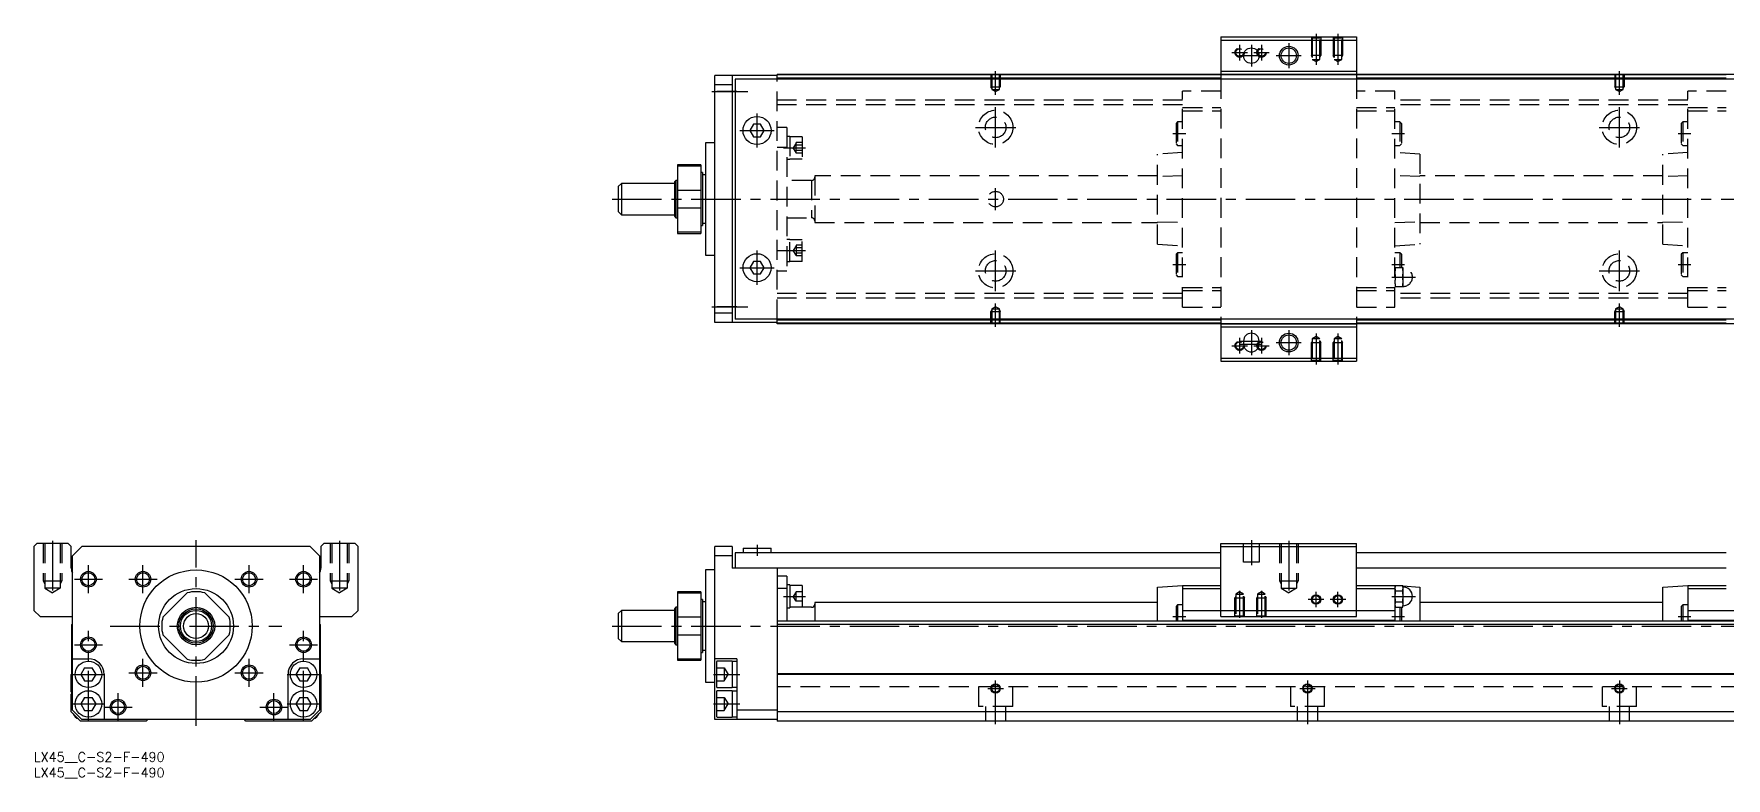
# Model space of a CAD drawing. Extents: x 0 to 943, y -8 to 230.
# Drawn here: x 0 to 543, y -8 to 230 of the extents above; entities that cross this region are included whole.
import ezdxf

# ---------------------------------------------------------------- set-up
doc = ezdxf.new("R2010")
doc.units = 0
doc.header["$LTSCALE"] = 0.5
doc.linetypes.add('CENTER', pattern=[50.8, 31.75, -6.35, 6.35, -6.35])
doc.linetypes.add('DASHED', pattern=[19.05, 12.7, -6.35])
for name, color, linetype in [('MSM_CENTER', 1, 'CENTER'), ('MSM_CONTINUOUS', 7, 'CONTINUOUS'), ('MSM_DASHED', 4, 'DASHED'), ('MSM_NARROW', 5, 'CONTINUOUS'), ('MSM_PART_NUMBER', 7, 'CONTINUOUS')]:
    doc.layers.add(name, color=color, linetype=linetype)
doc.styles.get("Standard").update_dxf_attribs({"font": 'txt.shx', "height": 3, "bigfont": 'bigfont.shx'})

# ---------------------------------------------------------------- blocks, each defined once
blk = doc.blocks.new('*U3')
at = {"layer": 'MSM_PART_NUMBER'}
blk.add_text('LX45__C-S2-F-490', height=3, dxfattribs=at).set_placement((0, -3))
blk = doc.blocks.new('*U4')
at = {"layer": 'MSM_PART_NUMBER'}
blk.add_text('LX45__C-S2-F-490', height=3, dxfattribs=at).set_placement((0, -8))

msp = doc.modelspace()

# ---------------------------------------------------------------- linework, layer by layer
at = {"layer": 'MSM_CENTER'}
for p, q in [((411.15, 230.38), (411.15, 220.47)), ((418.15, 230.38), (418.15, 220.47)), ((384.15, 224.38), (389.15, 224.38)), ((386.65, 226.88), (386.65, 221.88)), ((386.9, 223.38), (393.9, 223.38)), ((390.4, 226.88), (390.4, 219.88)), ((391.15, 224.38), (396.15, 224.38)), ((393.65, 226.88), (393.65, 221.88)), ((398.4, 223.38), (406.4, 223.38)), ((402.4, 227.38), (402.4, 219.38)), ((308.4, 210.87), (308.4, 218.38)), ((508.4, 210.87), (508.4, 218.38)), ((217.4, 211.88), (228.9, 211.88)), ((308.4, 193.88), (308.4, 206.88)), ((508.4, 193.88), (508.4, 206.88)), ((231.9, 193.88), (231.9, 204.88)), ((226.4, 199.38), (237.4, 199.38)), ((301.9, 200.38), (314.9, 200.38)), ((365.25, 198.38), (369.35, 198.38)), ((435.45, 198.38), (439.55, 198.38)), ((501.9, 200.38), (514.9, 200.38)), ((527.25, 198.38), (531.35, 198.38)), ((240.4, 193.83), (247.4, 193.83)), ((308.4, 173.88), (308.4, 180.88)), ((185.4, 177.38), (742.4, 177.38)), ((231.9, 149.88), (231.9, 160.88)), ((240.4, 160.92), (247.4, 160.92)), ((308.4, 147.88), (308.4, 160.88)), ((508.4, 147.88), (508.4, 160.88)), ((226.4, 155.38), (237.4, 155.38)), ((301.9, 154.38), (314.9, 154.38)), ((365.25, 156.38), (369.35, 156.38)), ((435.45, 156.38), (439.55, 156.38)), ((435.45, 152.38), (443.05, 152.38)), ((501.9, 154.38), (514.9, 154.38)), ((527.25, 156.38), (531.35, 156.38)), ((217.4, 142.88), (228.9, 142.88)), ((308.4, 136.38), (308.4, 143.89)), ((508.4, 136.38), (508.4, 143.89)), ((384.15, 130.38), (389.15, 130.38)), ((386.65, 132.88), (386.65, 127.88)), ((386.9, 131.88), (393.9, 131.88)), ((386.9, 130.88), (393.9, 130.88)), ((390.4, 135.38), (390.4, 127.38)), ((391.15, 130.38), (396.15, 130.38)), ((393.65, 132.88), (393.65, 127.88)), ((398.4, 131.38), (406.4, 131.38)), ((402.4, 135.38), (402.4, 127.38)), ((411.15, 134.29), (411.15, 124.38)), ((418.15, 134.29), (418.15, 124.38)), ((6, 67.76), (6, 50.18)), ((52, 8.5), (52, 68)), ((98, 67.76), (98, 50.18)), ((231.9, 66.5), (231.9, 63)), ((390.4, 68), (390.4, 60)), ((402.4, 67.76), (402.4, 50.18)), ((17.5, 51), (17.5, 60)), ((35, 51), (35, 60)), ((69, 51), (69, 60)), ((86.5, 51), (86.5, 60)), ((13, 55.5), (22, 55.5)), ((30.5, 55.5), (39.5, 55.5)), ((64.5, 55.5), (73.5, 55.5)), ((82, 55.5), (91, 55.5)), ((240.4, 50), (247.4, 50)), ((386.65, 51.81), (386.65, 43.1)), ((393.65, 51.81), (393.65, 43.1)), ((413.65, 49), (408.65, 49)), ((411.15, 46.5), (411.15, 51.5)), ((420.65, 49), (415.65, 49)), ((418.15, 46.5), (418.15, 51.5)), ((435.45, 50), (443.05, 50)), ((365.25, 43.5), (369.35, 43.5)), ((435.45, 43.5), (439.55, 43.5)), ((527.25, 43.5), (531.35, 43.5)), ((17.5, 10.25), (17.5, 39)), ((24.5, 40.5), (79.5, 40.5)), ((86.5, 10.25), (86.5, 39)), ((185.4, 40.5), (742.4, 40.5)), ((13, 34.5), (22, 34.5)), ((82, 34.5), (91, 34.5)), ((35, 21), (35, 30)), ((69, 21), (69, 30)), ((12.25, 25), (22.75, 25)), ((30.5, 25.5), (39.5, 25.5)), ((64.5, 25.5), (73.5, 25.5)), ((81.25, 25), (91.75, 25)), ((217.9, 25), (226.4, 25)), ((308.4, 9), (308.4, 23)), ((408.4, 23), (408.4, 9)), ((508.4, 23), (508.4, 9)), ((27, 10), (27, 19)), ((77, 10), (77, 19)), ((305.9, 20.5), (310.9, 20.5)), ((405.9, 20.5), (410.9, 20.5)), ((505.9, 20.5), (510.9, 20.5)), ((12.25, 15.5), (22.75, 15.5)), ((22.5, 14.5), (31.5, 14.5)), ((72.5, 14.5), (81.5, 14.5)), ((81.25, 15.5), (91.75, 15.5)), ((217.9, 15.5), (226.4, 15.5))]:
    msp.add_line(p, q, dxfattribs=at)
at = {"layer": 'MSM_CONTINUOUS'}
for p, q in [((380.65, 229.38), (380.65, 215.88)), ((380.65, 229.38), (424.15, 229.38)), ((380.65, 228.38), (424.15, 228.38)), ((424.15, 229.38), (424.15, 215.88)), ((728.4, 217.38), (238.4, 217.38)), ((238.4, 215.88), (238.4, 217.38)), ((380.65, 217.18), (238.4, 217.18)), ((380.65, 218.38), (424.15, 218.38)), ((380.65, 217.38), (424.15, 217.38)), ((542.65, 217.18), (424.15, 217.18)), ((238.4, 216.98), (218.4, 216.98)), ((218.4, 137.78), (218.4, 216.98)), ((223.9, 213.98), (218.4, 213.98)), ((223.9, 216.98), (223.9, 137.78)), ((739.9, 215.88), (224.9, 215.88)), ((224.9, 215.88), (224.9, 138.88)), ((380.65, 216.18), (238.4, 216.18)), ((542.65, 216.18), (424.15, 216.18)), ((230.74, 201.38), (229.59, 199.38)), ((233.05, 201.38), (230.74, 201.38)), ((234.2, 199.38), (233.05, 201.38)), ((215.4, 195.38), (215.4, 159.38)), ((218.4, 195.38), (215.4, 195.38)), ((229.59, 199.38), (230.74, 197.38)), ((230.74, 197.38), (233.05, 197.38)), ((233.05, 197.38), (234.2, 199.38)), ((213.9, 188.38), (206.4, 188.38)), ((206.4, 188.38), (206.4, 166.38)), ((206.4, 188.01), (213.9, 188.01)), ((213.9, 188.38), (213.9, 166.38)), ((214.4, 185.88), (213.9, 185.88)), ((214.4, 185.88), (214.4, 168.88)), ((215.4, 185.13), (214.4, 185.13)), ((188.4, 182.38), (187.4, 181.38)), ((187.4, 181.38), (187.4, 173.38)), ((188.4, 182.38), (188.4, 172.38)), ((205.4, 182.38), (188.4, 182.38)), ((205.9, 183.38), (205.4, 182.88)), ((205.4, 182.88), (205.4, 171.88)), ((205.9, 183.38), (205.9, 171.38)), ((206.4, 183.38), (205.9, 183.38)), ((213.9, 180.17), (206.4, 180.17)), ((206.4, 174.58), (213.9, 174.58)), ((187.4, 173.38), (188.4, 172.38)), ((188.4, 172.38), (205.4, 172.38)), ((205.4, 171.88), (205.9, 171.38)), ((205.9, 171.38), (206.4, 171.38)), ((213.9, 168.88), (214.4, 168.88)), ((214.4, 169.63), (215.4, 169.63)), ((213.9, 166.74), (206.4, 166.74)), ((206.4, 166.38), (213.9, 166.38)), ((215.4, 159.38), (218.4, 159.38)), ((230.74, 157.38), (229.59, 155.38)), ((233.05, 157.38), (230.74, 157.38)), ((234.2, 155.38), (233.05, 157.38)), ((229.59, 155.38), (230.74, 153.38)), ((230.74, 153.38), (233.05, 153.38)), ((233.05, 153.38), (234.2, 155.38)), ((223.9, 140.78), (218.4, 140.78)), ((238.4, 137.78), (218.4, 137.78)), ((739.9, 138.88), (224.9, 138.88)), ((238.4, 137.38), (238.4, 138.88)), ((380.65, 138.58), (238.4, 138.58)), ((380.65, 137.58), (238.4, 137.58)), ((728.4, 137.38), (238.4, 137.38)), ((380.65, 138.88), (380.65, 125.38)), ((380.65, 137.38), (424.15, 137.38)), ((380.65, 136.38), (424.15, 136.38)), ((424.15, 138.88), (424.15, 125.38)), ((542.65, 138.58), (424.15, 138.58)), ((542.65, 137.58), (424.15, 137.58)), ((387.9, 131.88), (387.9, 130.88)), ((392.9, 130.88), (392.9, 131.88)), ((380.65, 126.38), (424.15, 126.38)), ((380.65, 125.38), (424.15, 125.38)), ((1, 67), (0, 66)), ((0, 66), (0, 45.5)), ((11, 67), (1, 67)), ((12, 66), (11, 67)), ((12, 59), (12, 66)), ((15.4, 66), (12.4, 63)), ((88.6, 66), (15.4, 66)), ((91.6, 63), (88.6, 66)), ((93, 67), (92, 66)), ((92, 66), (92, 59)), ((103, 67), (93, 67)), ((104, 66), (103, 67)), ((104, 45.5), (104, 66)), ((223.9, 66), (218.4, 66)), ((218.4, 10.5), (218.4, 66)), ((223.9, 66), (223.9, 59)), ((227.4, 65.5), (227.4, 64)), ((227.4, 65.5), (236.4, 65.5)), ((236.4, 64), (236.4, 65.5)), ((380.65, 67), (424.15, 67)), ((380.65, 43.5), (380.65, 67)), ((380.65, 66), (424.15, 66)), ((424.15, 43.5), (424.15, 67)), ((12.4, 13.5), (12.4, 63)), ((91.6, 63), (91.6, 13.5)), ((223.9, 63), (218.4, 63)), ((224.9, 64), (224.9, 59)), ((380.65, 64), (224.9, 64)), ((542.65, 64), (424.15, 64)), ((218.4, 58.5), (215.4, 58.5)), ((215.4, 58.5), (215.4, 22.5)), ((380.65, 59), (223.9, 59)), ((238.4, 59), (238.4, 10)), ((241.4, 56.5), (238.4, 56.5)), ((241.4, 56.5), (241.4, 42)), ((542.65, 59), (424.15, 59)), ((41.36, 43.3), (49.2, 51.14)), ((54.8, 51.14), (62.64, 43.3)), ((213.9, 51.5), (206.4, 51.5)), ((206.4, 51.5), (206.4, 29.5)), ((206.4, 51.14), (213.9, 51.14)), ((213.9, 51.5), (213.9, 29.5)), ((214.4, 49), (213.9, 49)), ((214.4, 49), (214.4, 32)), ((241.4, 52.5), (238.4, 52.5)), ((242.4, 53.65), (241.4, 53.65)), ((242.4, 53.65), (242.4, 46.35)), ((246.4, 53.5), (242.4, 53.5)), ((246.4, 53.5), (246.4, 46.5)), ((360.35, 53), (368.35, 53.5)), ((360.35, 42), (360.35, 53)), ((368.35, 53.5), (380.65, 53.5)), ((368.35, 53.5), (368.35, 42)), ((368.35, 52.5), (380.65, 52.5)), ((424.15, 53.5), (436.45, 53.5)), ((424.15, 52.5), (436.45, 52.5)), ((436.45, 53.5), (437.02, 53.46)), ((436.45, 53.5), (436.45, 42)), ((436.57, 53.46), (436.45, 53)), ((436.45, 52.41), (436.45, 52.6)), ((436.57, 53.46), (438.92, 53.46)), ((436.57, 51.73), (438.92, 51.73)), ((439.05, 53), (438.92, 53.46)), ((438.95, 53.34), (444.45, 53)), ((439.05, 47), (439.05, 53)), ((444.45, 53), (444.45, 42)), ((522.35, 53), (530.35, 53.5)), ((522.35, 42), (522.35, 53)), ((530.35, 53.5), (542.65, 53.5)), ((530.35, 53.5), (530.35, 42)), ((530.35, 52.5), (542.65, 52.5)), ((0, 45.5), (2, 43.5)), ((2, 43.5), (12.4, 43.5)), ((91.6, 43.5), (102, 43.5)), ((102, 43.5), (104, 45.5)), ((188.4, 45.5), (187.4, 44.5)), ((187.4, 44.5), (187.4, 36.5)), ((205.4, 45.5), (188.4, 45.5)), ((188.4, 45.5), (188.4, 35.5)), ((205.9, 46.5), (205.4, 46)), ((205.4, 46), (205.4, 35)), ((206.4, 46.5), (205.9, 46.5)), ((205.9, 46.5), (205.9, 34.5)), ((215.4, 48.25), (214.4, 48.25)), ((241.4, 46.35), (242.4, 46.35)), ((249.4, 46.5), (242.4, 46.5)), ((250.4, 48), (250.4, 42)), ((360.35, 48), (250.4, 48)), ((366.75, 47.3), (366.25, 46.8)), ((366.25, 46.8), (366.25, 42)), ((368.35, 47.3), (366.75, 47.3)), ((366.75, 47.3), (366.75, 42)), ((368.35, 45.5), (436.45, 45.5)), ((380.65, 43.5), (424.15, 43.5)), ((436.45, 47), (436.57, 46.54)), ((436.57, 48.27), (438.92, 48.27)), ((436.57, 46.54), (438.92, 46.54)), ((438.05, 46.54), (438.05, 42)), ((438.55, 46.54), (438.55, 42)), ((438.92, 46.54), (439.05, 47)), ((522.35, 48), (444.45, 48)), ((528.75, 47.3), (528.25, 46.8)), ((528.25, 46.8), (528.25, 42)), ((530.35, 47.3), (528.75, 47.3)), ((528.75, 47.3), (528.75, 42)), ((530.35, 45.5), (598.45, 45.5)), ((12.2, 41), (12.4, 41.2)), ((12.2, 25.2), (12.2, 41)), ((91.6, 41.2), (91.8, 41)), ((91.8, 41), (91.8, 25.2)), ((213.9, 43.3), (206.4, 43.3)), ((728.4, 42), (238.4, 42)), ((728.4, 41), (238.4, 41)), ((368.35, 42.4), (436.45, 42.4)), ((530.35, 42.4), (598.45, 42.4)), ((49.2, 29.86), (41.36, 37.7)), ((62.64, 37.7), (54.8, 29.86)), ((187.4, 36.5), (188.4, 35.5)), ((188.4, 35.5), (205.4, 35.5)), ((205.4, 35), (205.9, 34.5)), ((205.9, 34.5), (206.4, 34.5)), ((206.4, 37.7), (213.9, 37.7)), ((214.4, 32.75), (215.4, 32.75)), ((12.4, 30), (17.5, 30)), ((86.5, 30), (91.6, 30)), ((213.9, 29.86), (206.4, 29.86)), ((206.4, 29.5), (213.9, 29.5)), ((213.9, 32), (214.4, 32)), ((225.4, 30), (218.4, 30)), ((218.9, 29), (218.9, 21)), ((223.9, 29.25), (219.15, 29.25)), ((223.9, 29.25), (223.9, 20.75)), ((225.4, 29.15), (223.9, 29.15)), ((225.4, 30), (225.4, 10.5)), ((12, 25), (12.2, 25.2)), ((12, 19.4), (12, 25)), ((16.27, 27.12), (15.05, 25)), ((15.05, 25), (16.27, 22.88)), ((16.27, 27.12), (18.73, 27.12)), ((16.27, 22.88), (18.73, 22.88)), ((19.95, 25), (18.73, 27.12)), ((18.73, 22.88), (19.95, 25)), ((22.5, 25), (22.5, 10.5)), ((81.5, 10.5), (81.5, 25)), ((85.27, 27.12), (84.05, 25)), ((84.05, 25), (85.27, 22.88)), ((85.27, 27.12), (87.73, 27.12)), ((85.27, 22.88), (87.73, 22.88)), ((88.95, 25), (87.73, 27.12)), ((87.73, 22.88), (88.95, 25)), ((91.8, 25.2), (92, 25)), ((92, 25), (92, 13)), ((215.4, 22.5), (218.4, 22.5)), ((728.4, 25.2), (238.4, 25.2)), ((728.4, 25), (238.4, 25)), ((12, 13), (12, 18.6)), ((16.27, 17.62), (15.05, 15.5)), ((16.27, 17.62), (18.73, 17.62)), ((19.95, 15.5), (18.73, 17.62)), ((85.27, 17.62), (84.05, 15.5)), ((85.27, 17.62), (87.73, 17.62)), ((88.95, 15.5), (87.73, 17.62)), ((218.9, 19.5), (218.9, 11.5)), ((219.15, 20.75), (223.9, 20.75)), ((223.9, 19.75), (219.15, 19.75)), ((223.9, 20.85), (225.4, 20.85)), ((223.9, 19.75), (223.9, 11.25)), ((225.4, 19.65), (223.9, 19.65)), ((15, 10), (12, 13)), ((15.4, 10.5), (12.4, 13.5)), ((15.05, 15.5), (16.27, 13.38)), ((16.27, 13.38), (18.73, 13.38)), ((18.73, 13.38), (19.95, 15.5)), ((84.05, 15.5), (85.27, 13.38)), ((85.27, 13.38), (87.73, 13.38)), ((87.73, 13.38), (88.95, 15.5)), ((91.6, 13.5), (88.6, 10.5)), ((92, 13), (89, 10)), ((219.15, 11.25), (223.9, 11.25)), ((223.9, 11.35), (225.4, 11.35)), ((238.4, 13.5), (225.4, 13.5)), ((728.4, 13), (238.4, 13)), ((36, 10), (15, 10)), ((88.6, 10.5), (15.4, 10.5)), ((36.5, 10.5), (36, 10)), ((68, 10), (67.5, 10.5)), ((89, 10), (68, 10)), ((238.4, 10.5), (218.4, 10.5)), ((728.4, 10), (238.4, 10))]:
    msp.add_line(p, q, dxfattribs=at)
for centre, radius in [((390.4, 223.38), 2.5), ((402.4, 223.38), 2.46), ((231.9, 199.38), 4.5), ((231.9, 155.38), 4.5), ((402.4, 131.38), 2.46), ((17.5, 55.5), 2.07), ((35, 55.5), 2.07), ((52, 40.5), 18), ((69, 55.5), 2.07), ((86.5, 55.5), 2.07), ((52, 40.5), 12), ((411.15, 49), 1.23), ((418.15, 49), 1.23), ((52, 40.5), 6), ((52, 40.5), 5.5), ((52, 40.5), 5), ((52, 40.5), 4), ((17.5, 34.5), 2.07), ((86.5, 34.5), 2.07), ((17.5, 25), 4.25), ((35, 25.5), 2.07), ((69, 25.5), 2.07), ((86.5, 25), 4.25), ((308.4, 20.5), 1.23), ((408.4, 20.5), 1.23), ((508.4, 20.5), 1.23), ((17.5, 15.5), 4.25), ((27, 14.5), 2.07), ((77, 14.5), 2.07), ((86.5, 15.5), 4.25)]:
    msp.add_circle(centre, radius, dxfattribs=at)
for centre, radius, start, end in [((390.4, 131.88), 2.5, 0, 180), ((390.4, 130.88), 2.5, 180, 0), ((15, 59), 3, 180, 209.9252), ((89, 59), 3, 330.0724, 0), ((52, 40.5), 11, 75.2726, 104.7274), ((439.75, 52.57), 3.31, 164.2277, 179.4294), ((439.75, 52.63), 3.31, 180.5738, 195.7691), ((449.33, 49.95), 12.89, 172.0306, 179.7562), ((449.9, 50.1), 13.46, 180.407, 187.8062), ((435.74, 52.56), 3.31, 0.5738, 15.7691), ((435.74, 52.63), 3.31, 344.2277, 359.4294), ((426.06, 49.94), 12.98, 0.2719, 7.9413), ((425.59, 50.1), 13.46, 352.1938, 359.593), ((439.05, 50), 3, 270, 90), ((249.4, 47.5), 1, 270, 0), ((439.75, 47.37), 3.31, 164.2277, 179.4294), ((439.75, 47.44), 3.31, 180.5738, 195.7691), ((435.74, 47.37), 3.31, 0.5738, 15.7691), ((435.74, 47.43), 3.31, 344.2277, 359.4294), ((52, 40.5), 11, 165.2726, 194.7274), ((52, 40.5), 11, 345.2726, 14.7274), ((17.5, 25), 5, 0, 90), ((52, 40.5), 11, 255.2726, 284.7274), ((86.5, 25), 5, 90, 180), ((219.15, 29), 0.25, 90, 180), ((11.7, 19), 0.5, 306.8699, 53.1301), ((219.15, 21), 0.25, 180, 270), ((219.15, 19.5), 0.25, 90, 180), ((15.4, 13.5), 3, 201.8151, 248.1849), ((88.6, 13.5), 3, 291.8137, 338.1863), ((219.15, 11.5), 0.25, 180, 270)]:
    msp.add_arc(centre, radius, start, end, dxfattribs=at)
at = {"layer": 'MSM_DASHED'}
for p, q in [((409.65, 229.38), (409.92, 229.1)), ((409.65, 229.38), (409.65, 223.38)), ((409.92, 229.1), (409.92, 222.18)), ((409.92, 229.1), (412.38, 229.1)), ((412.38, 229.1), (412.65, 229.38)), ((412.38, 222.18), (412.38, 229.1)), ((412.65, 229.38), (412.65, 223.38)), ((416.65, 229.38), (416.92, 229.1)), ((416.65, 229.38), (416.65, 223.38)), ((416.92, 229.1), (416.92, 222.18)), ((416.92, 229.1), (419.38, 229.1)), ((419.38, 229.1), (419.65, 229.38)), ((419.38, 222.18), (419.38, 229.1)), ((419.65, 229.38), (419.65, 223.38)), ((412.65, 223.38), (409.65, 223.38)), ((409.92, 222.91), (409.65, 223.38)), ((412.38, 222.91), (412.65, 223.38)), ((419.65, 223.38), (416.65, 223.38)), ((416.92, 222.91), (416.65, 223.38)), ((419.38, 222.91), (419.65, 223.38)), ((306.9, 217.38), (306.9, 213.38)), ((307.17, 217.38), (307.17, 212.58)), ((309.63, 212.58), (309.63, 217.38)), ((309.9, 217.38), (309.9, 213.38)), ((424.15, 217.38), (380.65, 217.38)), ((409.92, 222.18), (411.15, 221.47)), ((409.92, 222.18), (412.38, 222.18)), ((411.15, 221.47), (412.38, 222.18)), ((416.92, 222.18), (418.15, 221.47)), ((416.92, 222.18), (419.38, 222.18)), ((418.15, 221.47), (419.38, 222.18)), ((506.9, 217.38), (506.9, 213.38)), ((507.17, 217.38), (507.17, 212.58)), ((509.63, 212.58), (509.63, 217.38)), ((509.9, 217.38), (509.9, 213.38)), ((225.4, 211.88), (218.4, 211.88)), ((238.4, 138.88), (238.4, 215.88)), ((306.9, 213.38), (309.9, 213.38)), ((307.17, 212.91), (306.9, 213.38)), ((307.17, 212.58), (308.4, 211.87)), ((307.17, 212.58), (309.63, 212.58)), ((308.4, 211.87), (309.63, 212.58)), ((309.63, 212.91), (309.9, 213.38)), ((380.65, 211.98), (368.35, 211.98)), ((368.35, 142.78), (368.35, 211.98)), ((380.65, 215.88), (380.65, 138.88)), ((424.15, 215.88), (424.15, 138.88)), ((436.45, 211.98), (424.15, 211.98)), ((436.45, 142.78), (436.45, 211.98)), ((506.9, 213.38), (509.9, 213.38)), ((507.17, 212.91), (506.9, 213.38)), ((507.17, 212.58), (509.63, 212.58)), ((507.17, 212.58), (508.4, 211.87)), ((508.4, 211.87), (509.63, 212.58)), ((509.63, 212.91), (509.9, 213.38)), ((542.65, 211.98), (530.35, 211.98)), ((530.35, 142.78), (530.35, 211.98)), ((368.35, 209.13), (238.4, 209.13)), ((368.35, 207.63), (238.4, 207.63)), ((368.35, 206.73), (380.65, 206.73)), ((424.15, 206.73), (436.45, 206.73)), ((530.35, 209.13), (436.45, 209.13)), ((530.35, 207.63), (436.45, 207.63)), ((530.35, 206.73), (542.65, 206.73)), ((366.75, 202.18), (366.25, 201.68)), ((366.25, 201.68), (366.25, 195.08)), ((366.75, 202.18), (366.75, 194.58)), ((368.35, 202.18), (366.75, 202.18)), ((368.35, 205.73), (380.65, 205.73)), ((424.15, 205.73), (436.45, 205.73)), ((438.05, 202.18), (436.45, 202.18)), ((438.05, 202.18), (438.05, 194.58)), ((438.55, 201.68), (438.05, 202.18)), ((438.55, 201.68), (438.55, 195.08)), ((528.75, 202.18), (528.25, 201.68)), ((528.25, 201.68), (528.25, 195.08)), ((528.75, 202.18), (528.75, 194.58)), ((530.35, 202.18), (528.75, 202.18)), ((530.35, 205.73), (542.65, 205.73)), ((241.4, 200.38), (238.4, 200.38)), ((241.4, 200.38), (241.4, 154.38)), ((242.4, 197.48), (241.4, 197.48)), ((242.4, 197.48), (242.4, 190.18)), ((246.4, 197.33), (242.4, 197.33)), ((244.4, 192.1), (244.4, 195.56)), ((246.4, 195.56), (244.4, 195.56)), ((246.4, 197.33), (246.4, 190.33)), ((241.4, 193.9), (238.4, 193.9)), ((241.4, 190.18), (242.4, 190.18)), ((242.4, 190.33), (246.4, 190.33)), ((244.4, 195.33), (243.53, 193.83)), ((244.4, 192.33), (243.53, 193.83)), ((246.4, 194.7), (244.4, 194.7)), ((246.4, 192.96), (244.4, 192.96)), ((246.4, 192.1), (244.4, 192.1)), ((368.35, 192.38), (360.35, 191.82)), ((360.35, 162.93), (360.35, 191.82)), ((366.25, 195.08), (366.75, 194.58)), ((366.75, 194.58), (368.35, 194.58)), ((436.45, 194.58), (438.05, 194.58)), ((444.45, 191.82), (436.45, 192.38)), ((438.05, 194.58), (438.55, 195.08)), ((444.45, 191.82), (444.45, 162.93)), ((530.35, 192.38), (522.35, 191.82)), ((522.35, 162.93), (522.35, 191.82)), ((528.25, 195.08), (528.75, 194.58)), ((528.75, 194.58), (530.35, 194.58)), ((250.4, 184.88), (250.4, 169.88)), ((360.35, 184.88), (250.4, 184.88)), ((368.35, 184.86), (360.35, 184.61)), ((444.45, 184.61), (436.45, 184.86)), ((522.35, 184.88), (444.45, 184.88)), ((530.35, 184.86), (522.35, 184.61)), ((249.4, 183.38), (241.4, 183.38)), ((249.4, 183.38), (249.4, 171.38)), ((241.4, 171.38), (249.4, 171.38)), ((250.4, 169.88), (360.35, 169.88)), ((360.35, 170.14), (368.35, 169.89)), ((436.45, 169.89), (444.45, 170.14)), ((444.45, 169.88), (522.35, 169.88)), ((522.35, 170.14), (530.35, 169.89)), ((241.4, 164.57), (242.4, 164.57)), ((242.4, 157.27), (242.4, 164.57)), ((242.4, 164.42), (246.4, 164.42)), ((246.4, 157.42), (246.4, 164.42)), ((360.35, 162.93), (368.35, 162.38)), ((436.45, 162.38), (444.45, 162.93)), ((522.35, 162.93), (530.35, 162.38)), ((241.4, 160.85), (238.4, 160.85)), ((246.4, 157.42), (242.4, 157.42)), ((244.4, 162.42), (243.53, 160.92)), ((244.4, 159.42), (243.53, 160.92)), ((244.4, 162.65), (244.4, 159.19)), ((246.4, 162.65), (244.4, 162.65)), ((246.4, 161.79), (244.4, 161.79)), ((246.4, 160.05), (244.4, 160.05)), ((246.4, 159.19), (244.4, 159.19)), ((366.75, 160.18), (366.25, 159.68)), ((366.25, 159.68), (366.25, 153.08)), ((366.75, 160.18), (366.75, 152.58)), ((368.35, 160.18), (366.75, 160.18)), ((438.05, 160.18), (436.45, 160.18)), ((438.55, 159.68), (438.05, 160.18)), ((438.05, 160.18), (438.05, 155.38)), ((438.55, 159.68), (438.55, 155.38)), ((528.75, 160.18), (528.25, 159.68)), ((528.25, 159.68), (528.25, 153.08)), ((528.75, 160.18), (528.75, 152.58)), ((530.35, 160.18), (528.75, 160.18)), ((238.4, 154.38), (241.4, 154.38)), ((242.4, 157.27), (241.4, 157.27)), ((366.25, 153.08), (366.75, 152.58)), ((366.75, 152.58), (368.35, 152.58)), ((439.05, 155.38), (436.45, 155.38)), ((436.57, 152.38), (438.92, 152.38)), ((439.05, 149.38), (439.05, 155.38)), ((528.25, 153.08), (528.75, 152.58)), ((528.75, 152.58), (530.35, 152.58)), ((368.35, 147.13), (238.4, 147.13)), ((368.35, 149.03), (380.65, 149.03)), ((368.35, 148.03), (380.65, 148.03)), ((424.15, 149.03), (436.45, 149.03)), ((424.15, 148.03), (436.45, 148.03)), ((436.45, 149.38), (439.05, 149.38)), ((530.35, 147.13), (436.45, 147.13)), ((530.35, 149.03), (542.65, 149.03)), ((530.35, 148.03), (542.65, 148.03)), ((225.4, 142.88), (218.4, 142.88)), ((368.35, 145.63), (238.4, 145.63)), ((307.17, 141.84), (306.9, 141.38)), ((306.9, 137.38), (306.9, 141.38)), ((306.9, 141.38), (309.9, 141.38)), ((308.4, 142.89), (307.17, 142.18)), ((307.17, 142.18), (307.17, 137.38)), ((307.17, 142.18), (309.63, 142.18)), ((309.63, 142.18), (308.4, 142.89)), ((309.63, 137.38), (309.63, 142.18)), ((309.63, 141.84), (309.9, 141.38)), ((309.9, 137.38), (309.9, 141.38)), ((368.35, 142.78), (380.65, 142.78)), ((424.15, 142.78), (436.45, 142.78)), ((530.35, 145.63), (436.45, 145.63)), ((507.17, 141.84), (506.9, 141.38)), ((506.9, 141.38), (509.9, 141.38)), ((506.9, 137.38), (506.9, 141.38)), ((508.4, 142.89), (507.17, 142.18)), ((507.17, 142.18), (509.63, 142.18)), ((507.17, 142.18), (507.17, 137.38)), ((509.63, 142.18), (508.4, 142.89)), ((509.63, 137.38), (509.63, 142.18)), ((509.63, 141.84), (509.9, 141.38)), ((509.9, 137.38), (509.9, 141.38)), ((530.35, 142.78), (542.65, 142.78)), ((424.15, 137.38), (380.65, 137.38)), ((409.92, 131.84), (409.65, 131.38)), ((409.65, 125.38), (409.65, 131.38)), ((409.65, 131.38), (412.65, 131.38)), ((411.15, 133.29), (409.92, 132.58)), ((409.92, 132.58), (409.92, 125.65)), ((412.38, 132.58), (409.92, 132.58)), ((412.38, 132.58), (411.15, 133.29)), ((412.38, 125.65), (412.38, 132.58)), ((412.38, 131.84), (412.65, 131.38)), ((412.65, 125.38), (412.65, 131.38)), ((416.92, 131.84), (416.65, 131.38)), ((416.65, 125.38), (416.65, 131.38)), ((416.65, 131.38), (419.65, 131.38)), ((418.15, 133.29), (416.92, 132.58)), ((416.92, 132.58), (416.92, 125.65)), ((419.38, 132.58), (416.92, 132.58)), ((419.38, 132.58), (418.15, 133.29)), ((419.38, 125.65), (419.38, 132.58)), ((419.38, 131.84), (419.65, 131.38)), ((419.65, 125.38), (419.65, 131.38)), ((409.92, 125.65), (409.65, 125.38)), ((412.38, 125.65), (409.92, 125.65)), ((412.65, 125.38), (412.38, 125.65)), ((416.92, 125.65), (416.65, 125.38)), ((419.38, 125.65), (416.92, 125.65)), ((419.65, 125.38), (419.38, 125.65)), ((3, 67), (3, 55)), ((3.54, 67), (3.54, 52.6)), ((8.46, 67), (8.46, 52.6)), ((9, 67), (9, 55)), ((95, 67), (95, 55)), ((95.54, 67), (95.54, 52.6)), ((100.46, 67), (100.46, 52.6)), ((101, 67), (101, 55)), ((387.9, 61), (387.9, 67)), ((392.9, 67), (392.9, 61)), ((399.4, 67), (399.4, 55)), ((399.94, 67), (399.94, 52.6)), ((404.85, 67), (404.85, 52.6)), ((405.4, 67), (405.4, 55)), ((392.9, 61), (387.9, 61)), ((3, 55), (9, 55)), ((3, 55), (3.54, 54.06)), ((9, 55), (8.46, 54.06)), ((95, 55), (101, 55)), ((95, 55), (95.54, 54.06)), ((101, 55), (100.46, 54.06)), ((399.4, 55), (405.4, 55)), ((399.4, 55), (399.94, 54.06)), ((405.4, 55), (404.85, 54.06)), ((8.46, 52.6), (3.54, 52.6)), ((3.54, 52.6), (6, 51.18)), ((8.46, 52.6), (6, 51.18)), ((100.46, 52.6), (95.54, 52.6)), ((95.54, 52.6), (98, 51.18)), ((100.46, 52.6), (98, 51.18)), ((244.4, 51.5), (243.53, 50)), ((244.4, 48.5), (243.53, 50)), ((244.4, 48.5), (244.4, 51.5)), ((246.4, 51.5), (244.4, 51.5)), ((244.4, 50), (246.4, 50)), ((385.42, 49.97), (385.15, 49.5)), ((385.15, 43.5), (385.15, 49.5)), ((385.15, 49.5), (388.15, 49.5)), ((386.65, 51.41), (385.42, 50.7)), ((385.42, 50.7), (385.42, 43.77)), ((385.42, 50.7), (387.88, 50.7)), ((387.88, 50.7), (386.65, 51.41)), ((387.88, 43.77), (387.88, 50.7)), ((387.88, 49.97), (388.15, 49.5)), ((388.15, 43.5), (388.15, 49.5)), ((392.42, 49.97), (392.15, 49.5)), ((392.15, 43.5), (392.15, 49.5)), ((392.15, 49.5), (395.15, 49.5)), ((393.65, 51.41), (392.42, 50.7)), ((392.42, 50.7), (394.88, 50.7)), ((392.42, 50.7), (392.42, 43.77)), ((394.88, 50.7), (393.65, 51.41)), ((394.88, 43.77), (394.88, 50.7)), ((394.88, 49.97), (395.15, 49.5)), ((395.15, 43.5), (395.15, 49.5)), ((399.94, 52.6), (404.85, 52.6)), ((399.94, 52.6), (402.4, 51.18)), ((404.85, 52.6), (402.4, 51.18)), ((246.4, 48.5), (244.4, 48.5)), ((385.42, 43.77), (385.15, 43.5)), ((385.42, 43.77), (387.88, 43.77)), ((388.15, 43.5), (387.88, 43.77)), ((392.42, 43.77), (392.15, 43.5)), ((392.42, 43.77), (394.88, 43.77)), ((395.15, 43.5), (394.88, 43.77)), ((218.9, 27.12), (221.4, 27.12)), ((218.9, 25), (221.4, 25)), ((218.9, 22.88), (221.4, 22.88)), ((221.4, 27.12), (221.4, 22.88)), ((221.4, 27.12), (222.62, 25)), ((221.4, 22.88), (222.62, 25)), ((218.9, 17.62), (221.4, 17.62)), ((221.4, 17.62), (221.4, 13.38)), ((221.4, 17.62), (222.62, 15.5)), ((728.4, 21), (238.4, 21)), ((302.9, 21), (302.9, 14.7)), ((313.9, 14.7), (313.9, 21)), ((402.9, 21), (402.9, 14.7)), ((413.9, 14.7), (413.9, 21)), ((502.9, 21), (502.9, 14.7)), ((513.9, 14.7), (513.9, 21)), ((218.9, 15.5), (221.4, 15.5)), ((218.9, 13.38), (221.4, 13.38)), ((221.4, 13.38), (222.62, 15.5)), ((313.9, 14.7), (302.9, 14.7)), ((305.1, 14.7), (305.1, 10)), ((311.7, 10), (311.7, 14.7)), ((413.9, 14.7), (402.9, 14.7)), ((405.1, 14.7), (405.1, 10)), ((411.7, 10), (411.7, 14.7)), ((513.9, 14.7), (502.9, 14.7)), ((505.1, 14.7), (505.1, 10)), ((511.7, 10), (511.7, 14.7))]:
    msp.add_line(p, q, dxfattribs=at)
for centre, radius in [((386.65, 224.38), 1.5), ((386.65, 224.38), 1.23), ((393.65, 224.38), 1.5), ((393.65, 224.38), 1.23), ((308.4, 200.38), 5.5), ((308.4, 200.38), 3.3), ((508.4, 200.38), 5.5), ((508.4, 200.38), 3.3), ((308.4, 177.38), 2.5), ((308.4, 154.38), 5.5), ((308.4, 154.38), 3.3), ((508.4, 154.38), 5.5), ((508.4, 154.38), 3.3), ((386.65, 130.38), 1.5), ((386.65, 130.38), 1.23), ((393.65, 130.38), 1.5), ((393.65, 130.38), 1.23)]:
    msp.add_circle(centre, radius, dxfattribs=at)
for centre, radius, start, end in [((249.4, 184.38), 1, 270, 0), ((249.4, 170.38), 1, 0, 90), ((446.14, 153.83), 9.69, 170.8086, 179.713), ((446.14, 153.92), 9.7, 180.2886, 189.1898), ((446.14, 150.83), 9.69, 170.8086, 179.713), ((429.35, 153.83), 9.7, 0.2886, 9.1898), ((429.35, 153.92), 9.69, 350.8086, 359.713), ((429.35, 150.83), 9.7, 0.2886, 9.1898), ((439.05, 152.38), 3, 270, 90), ((446.14, 150.92), 9.7, 180.2886, 189.1898), ((429.35, 150.92), 9.69, 350.8086, 359.713)]:
    msp.add_arc(centre, radius, start, end, dxfattribs=at)
at = {"layer": 'MSM_NARROW'}
for centre, radius in [((402.4, 223.38), 3), ((402.4, 131.38), 3), ((17.5, 55.5), 2.5), ((35, 55.5), 2.5), ((69, 55.5), 2.5), ((86.5, 55.5), 2.5), ((411.15, 49), 1.5), ((418.15, 49), 1.5), ((17.5, 34.5), 2.5), ((86.5, 34.5), 2.5), ((35, 25.5), 2.5), ((69, 25.5), 2.5), ((308.4, 20.5), 1.5), ((408.4, 20.5), 1.5), ((508.4, 20.5), 1.5), ((27, 14.5), 2.5), ((77, 14.5), 2.5)]:
    msp.add_circle(centre, radius, dxfattribs=at)

# ---------------------------------------------------------------- block references
at = {"layer": 'MSM_CONTINUOUS'}
for name in ['*U3', '*U4']:
    msp.add_blockref(name, (0, 0), dxfattribs=at)

doc.saveas('drawing.dxf')
